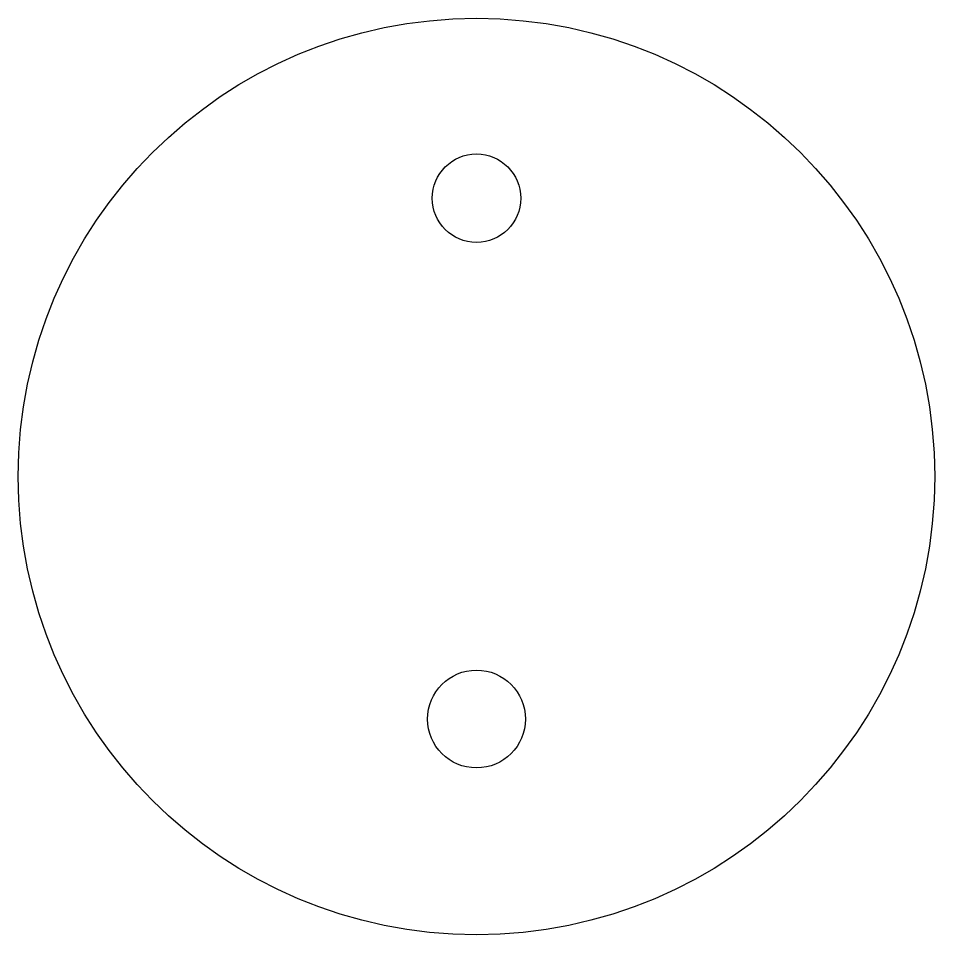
# Model space of a CAD drawing. Header units: millimetres. Extents: x 1 to 122, y 0 to 122.
import ezdxf

# ---------------------------------------------------------------- set-up
doc = ezdxf.new("R2010")
doc.units = ezdxf.units.MM

msp = doc.modelspace()

# ---------------------------------------------------------------- linework, layer by layer
at = {"color": 7, "linetype": 'Continuous'}
for centre, radius in [((61.35, 61.24), 60.82), ((61.35, 98.18), 5.87), ((61.35, 29.05), 6.49)]:
    msp.add_circle(centre, radius, dxfattribs=at)

doc.saveas('drawing.dxf')
